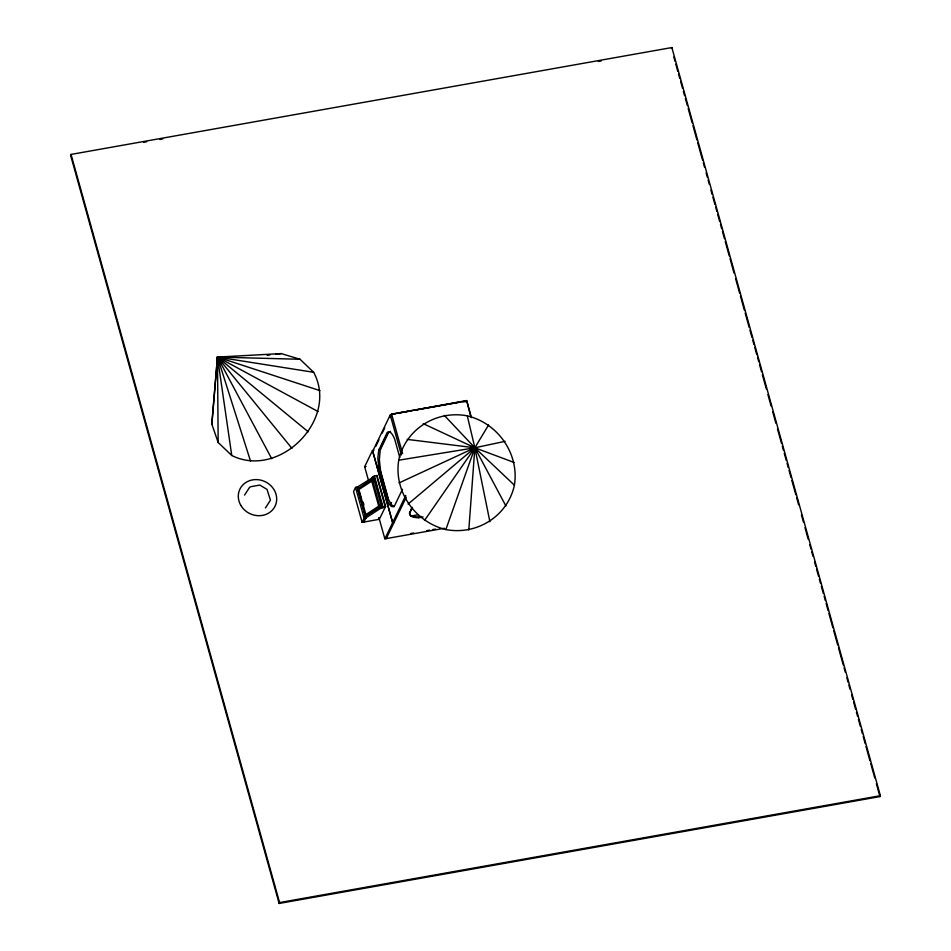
<?xml version="1.0" encoding="UTF-8"?>
<svg xmlns="http://www.w3.org/2000/svg" width="951" height="951" viewBox="0 0 951 951"><rect width="100%" height="100%" fill="white"/><g stroke="black" fill="none" stroke-linecap="round" stroke-linejoin="round"><path stroke-width="1.43" d="M381.327 505.385L381.517 504.791L381.636 505.468M468.807 530.016L474.858 447.778L467.286 415.849C436.39 409.917 405.447 429.151 398.731 460.201C393.678 491.56 415.23 522.23 445.864 529.552C476.748 535.484 507.691 516.25 514.408 485.2C519.46 453.841 497.908 423.171 467.286 415.849M235.123 356.673L217.47 357.077L211.835 424.134L218.159 442.488L231.759 455.493C279.285 479.268 339.198 419.557 313.652 372.293L300.052 359.276L281.258 353.594L217.47 357.077L211.835 424.134M380.875 505.207L381.577 504.755M445.864 529.552L474.858 447.778L488.6 424.954M399.765 457.383L394.689 439.172C393.666 436.58 389.993 428.604 386.879 433.228L378.712 450.31L377.82 457.99L379.092 471.423L386.902 499.441C387.925 502.045 391.598 510.009 394.713 505.397L402.499 489.266M390.469 431.362L388.377 432.955L380.198 450.049L379.354 459.737L380.59 471.161L388.4 499.18L391.384 504.636L394.118 506.717M71.04 154.419L70.624 155.298L279.142 903.45L879.96 796.581L880.376 795.702L671.858 47.55L71.04 154.419L279.57 902.57L279.142 903.45M368.619 480.861L364.661 466.727L372.495 450.512L373.898 450.263M391.741 414.707L390.243 414.969L372.709 451.261L392.597 522.634L394.094 522.372M358.254 487.174L355.543 487.411L353.546 491.548L362.141 522.372L379.342 519.305L385.619 506.348L377.024 475.524L374.337 475.999L371.829 477.58L380.412 508.405L385.286 507.026L377.083 477.616M375.74 446.447L378.974 439.766M382.195 433.097L384.775 427.76M389.934 417.073L391.23 414.398L395.592 413.626M380.757 447.529L388.341 431.837M376.691 476.213L377.024 475.524M362.141 522.372L364.138 518.236L355.543 487.411M365.457 516.286L379.948 506.728L365.362 516.286M363.924 522.051L365.933 517.915L357.231 487.114L365.933 517.915L364.138 518.236M365.826 517.938L382.932 506.824L374.337 475.999M391.075 503.566L391.539 502.615M444.39 528.28L384.858 538.837L405.756 495.423M406.255 497.242L386.249 538.623L386.047 537.897M410.487 510.402L411.7 507.882M423.112 516.952L418.761 517.724A21.611 7.133 -15.6 0 1 410.083 512.387L412.508 507.358M671.43 48.43L671.858 47.55M471.399 417.56L466.679 400.573L391.396 414.244L465.087 401.132M466.679 400.573L470.793 416.586M244.562 495.091L249.566 487.34L250.933 486.662L259.813 485.081L267.029 489.408L270.441 500.19L265.436 507.941M424.538 520.447L474.858 447.778L505.04 441.335M374.361 480.481L374.373 479.399M408.098 504.066L474.858 447.778L514.111 462.483M357.231 487.114L374.016 476.689L382.599 507.513M372.281 479.233L357.802 488.743M373.898 481.503L375.3 480.588L375.146 478.412M375.823 509.938L379.473 507.561M376.12 509.998L379.77 507.62M399.04 482.918L474.858 447.778L514.408 485.2M364.661 466.727L366.064 466.465M394.094 522.384L392.692 522.634L372.495 450.512M143.708 142.293L146.632 141.782M159.792 139.44L162.716 138.917M598.345 61.435L601.27 60.912M398.493 413.114L411.581 410.784M414.493 410.261L459.559 402.249M462.459 401.738L465.526 401.762M386.879 433.228L388.377 432.955M379.092 449.347L380.578 449.086M379.092 471.423L380.59 471.161M386.902 499.441L388.4 499.18M382.932 506.824L385.619 506.348M411.07 516.036L418.309 514.753M410.083 512.387L409.881 511.65A21.611 7.133 -15.6 0 0 418.559 516.999L421.459 516.476M410.761 533.499L413.661 532.988M426.749 530.658L429.65 530.135M432.562 529.624L435.475 529.101M279.57 902.57L880.376 795.702M398.731 460.201L474.858 447.778L505.908 506.003M267.172 355.27L269.989 354.937M275.624 354.259L281.258 353.594M218.159 442.488L217.47 357.077L300.052 359.276M407.23 439.398L474.858 447.778L489.896 521.742M231.759 455.493L217.47 357.077L313.652 372.293M218.148 359.954L217.47 357.077L319.976 390.635M423.243 423.659L474.858 447.778L444.331 415.397M250.553 461.176L217.47 357.077L318.074 411.545M271.689 458.679L217.47 357.077L308.231 431.813M217.47 357.077L291.945 448.361M381.815 478.543L383.003 482.787M383.8 485.616L384.989 489.86M386.57 495.519L387.758 499.762M384.858 538.837L378.914 517.629L379.342 519.305M673.819 57.012L675.02 61.304M675.816 64.169L677.813 71.325M678.61 74.178L679.81 78.469M680.607 81.334L682.592 88.491M683.389 91.344L684.589 95.635M685.386 98.5L687.383 105.656M688.179 108.521L692.162 122.822M692.958 125.687L696.952 139.987M697.749 142.852L702.527 160.018M703.324 162.871L704.525 167.162M706.117 172.892L707.318 177.183M708.115 180.036L709.303 184.328M710.908 190.057L712.097 194.349M712.893 197.202L714.89 204.358M715.687 207.223L716.888 211.514M717.684 214.367L719.681 221.524M720.478 224.388L721.666 228.68M722.463 231.533L724.46 238.689M725.256 241.554L729.239 255.855M730.047 258.72L734.029 273.02M735.622 278.75L739.616 293.051M740.413 295.916L744.395 310.216M745.192 313.081L749.174 327.382M749.982 330.247L751.968 337.391M752.764 340.256L753.965 344.547M754.761 347.412L756.758 354.557M757.555 357.421L758.743 361.713M759.552 364.578L761.537 371.722M762.333 374.587L766.328 388.888M767.921 394.617L771.106 406.053M772.699 411.783L775.897 423.231M777.49 428.949L781.472 443.249M782.269 446.114L783.469 450.405M784.266 453.27L786.263 460.415M787.059 463.28L788.248 467.571M789.045 470.436L791.042 477.58M791.838 480.445L795.832 494.746M796.629 497.611L798.614 504.767M801.408 514.776L803.405 521.933M804.998 527.65L808.184 539.098M809.788 544.816L810.977 549.107M811.774 551.972L812.974 556.264M814.567 561.982L815.768 566.273M816.564 569.138L818.549 576.282M819.346 579.147L820.547 583.438M821.343 586.303L823.34 593.46M824.137 596.313L825.337 600.604M826.134 603.469L828.119 610.625M828.915 613.478L832.91 627.791M833.706 630.644L837.688 644.956M838.485 647.809L843.275 664.975M844.072 667.84L845.273 672.131M846.865 677.849L848.054 682.14M848.851 685.005L850.051 689.297M851.644 695.015L852.845 699.306M853.641 702.171L855.638 709.327M856.435 712.18L857.624 716.472M858.42 719.336L860.417 726.493M861.214 729.346L862.414 733.637M863.211 736.502L865.208 743.658M866.004 746.511L869.987 760.824M870.783 763.689L874.777 777.989M876.37 783.707L879.96 796.581M391.55 413.935L402.57 453.568M391.23 414.398L391.432 415.135M390.243 414.969L401.381 454.947M418.559 516.999L418.761 517.724M379.116 466.691L388.27 499.715M379.77 470.983L382.159 479.542M383.752 485.26L384.941 489.539M379.996 472.041L381.185 476.308M373.267 476.641L381.862 507.465M363.116 502.092L363.9 504.874M359.585 492.927L360.726 497.052M371.758 481.135L358.884 489.527L365.885 514.574L378.736 506.182L371.746 481.135M240.853 505.421A19.531 17.7 25.8 0 0 274.102 507.87A19.531 17.7 25.8 0 0 257.507 479.637A19.531 17.7 25.8 0 0 240.853 505.421"/></g></svg>
